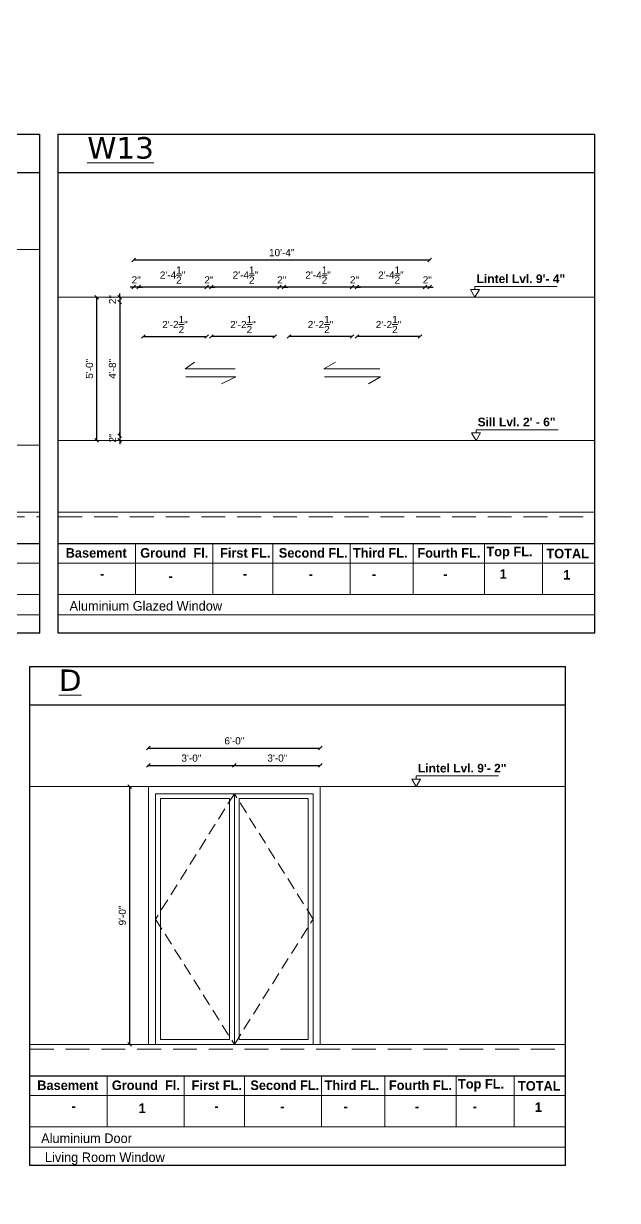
# Model space of a CAD drawing. Header units: inches. Extents: x 10755 to 33653, y -10992 to 10708.
# Drawn here: x 26668.9 to 26917.8, y 6647.1 to 7140.2 of the extents above; entities that cross this region are included whole.
import ezdxf

# ---------------------------------------------------------------- set-up
doc = ezdxf.new("R2010")
doc.units = ezdxf.units.IN
doc.header["$MEASUREMENT"] = 0
doc.linetypes.add('DASHED', pattern=[0.75, 0.5, -0.25])
for name, color, linetype, lineweight in [('dim', 6, 'Continuous', 13), ('Dimention', 4, 'Continuous', 15), ('ELE 2', 3, 'Continuous', 9), ('elevation - 1', 6, 'Continuous', 13), ('hatch3', 43, 'Continuous', 5), ('int dim', 6, 'Continuous', 15), ('PLASTER', 50, 'Continuous', 9), ('Text', 150, 'Continuous', 18), ('wall', 1, 'Continuous', 35)]:
    doc.layers.add(name, color=color, linetype=linetype, lineweight=lineweight)
doc.layers.add('ele 3', color=6, linetype='Continuous')
doc.styles.add('ordinary', font='arial.ttf')
doc.styles.add('SCALE 50', font='GOTHIC.TTF', dxfattribs={"height": 100})
doc.styles.get("Standard").update_dxf_attribs({"font": 'arial.ttf'})
doc.styles.add('Title Text', font='arialbd.ttf')
doc.dimstyles.new('Copy(2) of 96', dxfattribs={"dimtxt": 3, "dimasz": 1.5, "dimexe": 0.5, "dimexo": 0.5, "dimgap": 1.5, "dimtad": 1, "dimdec": 1, "dimzin": 11, "dimdsep": 46, "dimlunit": 4, "dimtxsty": 'ordinary', "dimblk": 'OBLIQUE', "dimcen": 0.09, "dimse1": 1, "dimse2": 1, "dimclrt": 7, "dimazin": 0, "dimtfac": 1, "dimtdec": 1, "dimtix": 1, "dimtmove": 2, "dimatfit": 3, "dimldrblk": 'leader', "dimfxl": 0.5, "dimfxlon": 1, "dimtolj": 1, "dimtzin": 0, "dimarcsym": 0})
doc.dimstyles.new('S8', dxfattribs={"dimscale": 8, "dimtxt": 1, "dimasz": 0.5, "dimexe": 0.5, "dimexo": 0.5, "dimgap": 0.25, "dimtad": 1, "dimzin": 3, "dimdsep": 46, "dimlunit": 4, "dimtxsty": 'Standard', "dimblk": 'ARCHTICK', "dimcen": 0, "dimclrd": 256, "dimclre": 256, "dimclrt": 6, "dimadec": 0, "dimazin": 0, "dimtfac": 0.5, "dimtix": 1, "dimtmove": 1, "dimatfit": 3, "dimfxl": 0.5, "dimfxlon": 1, "dimfrac": 1, "dimtolj": 1, "dimtzin": 0, "dimarcsym": 1})

# ---------------------------------------------------------------- blocks, each defined once
blk = doc.blocks.new('*U1893')
blk.add_line((-3.85, 0), (3.85, 0))
blk.add_lwpolyline([(0, 0), (1.52, 2.64), (-1.52, 2.64)], close=True)
blk.add_lwpolyline([(0, 2.64), (0, 3.74), (28.74, 3.74)])
at = {"style": 'Title Text'}
blk.add_attdef('SILL', (0.57, 4.95), '', height=3, dxfattribs=at)
blk = doc.blocks.new('_Oblique')
at = {"layer": 'wall', "color": 0, "lineweight": -2}
blk.add_line((-0.5, -0.5), (0.5, 0.5), dxfattribs=at)
blk = doc.blocks.new('*D3369')
at = {"layer": 'Defpoints', "color": 0, "transparency": 16777216}
for p in [(26837.11, 7029.83), (26837.11, 7023.57), (26839.11, 7025.57)]:
    blk.add_point(p, dxfattribs=at)
at = {"layer": 'Dimention', "color": 0, "lineweight": -2, "transparency": 16777216}
for p, q in [((26837.11, 7029.83), (26835.61, 7029.83)), ((26839.11, 7029.83), (26837.11, 7029.83)), ((26839.11, 7029.83), (26840.61, 7029.83))]:
    blk.add_line(p, q, dxfattribs=at)
at = {"layer": 'Dimention', "color": 0, "lineweight": -2, "transparency": 16777216, "xscale": 1.5, "yscale": 1.5, "zscale": 1.5}
blk.add_blockref('_Oblique', (26837.11, 7029.83), dxfattribs=at)
at = {"layer": 'Dimention', "color": 0, "lineweight": -2, "transparency": 16777216, "xscale": 1.5, "yscale": 1.5, "zscale": 1.5, "rotation": 180}
blk.add_blockref('_Oblique', (26839.11, 7029.83), dxfattribs=at)
at = {"layer": 'Dimention', "color": 7, "transparency": 16777216, "insert": (26838.11, 7032.84), "char_height": 3, "attachment_point": 5, "style": 'ordinary'}
blk.add_mtext('\\A1;2"', dxfattribs=at)
blk = doc.blocks.new('leader')
blk.add_solid([(-1.34, 0.32), (0, 0), (-1.34, -0.32)])
blk = doc.blocks.new('*D3370')
at = {"layer": 'Defpoints', "color": 0, "transparency": 16777216}
for p in [(26776.11, 7029.83), (26776.11, 7023.57), (26778.11, 7023.57)]:
    blk.add_point(p, dxfattribs=at)
at = {"layer": 'Dimention', "color": 0, "lineweight": -2, "transparency": 16777216}
for p, q in [((26776.11, 7029.83), (26774.61, 7029.83)), ((26778.11, 7029.83), (26776.11, 7029.83)), ((26778.11, 7029.83), (26779.61, 7029.83))]:
    blk.add_line(p, q, dxfattribs=at)
at = {"layer": 'Dimention', "color": 0, "lineweight": -2, "transparency": 16777216, "xscale": 1.5, "yscale": 1.5, "zscale": 1.5}
blk.add_blockref('_Oblique', (26776.11, 7029.83), dxfattribs=at)
at = {"layer": 'Dimention', "color": 0, "lineweight": -2, "transparency": 16777216, "xscale": 1.5, "yscale": 1.5, "zscale": 1.5, "rotation": 180}
blk.add_blockref('_Oblique', (26778.11, 7029.83), dxfattribs=at)
at = {"layer": 'Dimention', "color": 7, "transparency": 16777216, "insert": (26777.11, 7032.84), "char_height": 3, "attachment_point": 5, "style": 'ordinary'}
blk.add_mtext('\\A1;2"', dxfattribs=at)
blk = doc.blocks.new('*D3371')
at = {"layer": 'Defpoints', "color": 0, "transparency": 16777216}
for p in [(26747.61, 7029.83), (26747.61, 7023.57), (26776.11, 7023.57)]:
    blk.add_point(p, dxfattribs=at)
at = {"layer": 'Dimention', "color": 0, "lineweight": -2, "transparency": 16777216}
blk.add_line((26776.11, 7029.83), (26747.61, 7029.83), dxfattribs=at)
at = {"layer": 'Dimention', "color": 0, "lineweight": -2, "transparency": 16777216, "xscale": 1.5, "yscale": 1.5, "zscale": 1.5, "rotation": 180}
blk.add_blockref('_Oblique', (26747.61, 7029.83), dxfattribs=at)
at = {"layer": 'Dimention', "color": 0, "lineweight": -2, "transparency": 16777216, "xscale": 1.5, "yscale": 1.5, "zscale": 1.5}
blk.add_blockref('_Oblique', (26776.11, 7029.83), dxfattribs=at)
at = {"layer": 'Dimention', "color": 7, "transparency": 16777216, "insert": (26761.86, 7034.85), "char_height": 3, "attachment_point": 5, "style": 'ordinary'}
blk.add_mtext('\\A1;2\'-4{\\H1.000000x;\\S1/2;}"', dxfattribs=at)
blk = doc.blocks.new('*D3372')
at = {"layer": 'Defpoints', "color": 0, "transparency": 16777216}
for p in [(26745.61, 7029.83), (26747.61, 7023.57), (26745.61, 7021.57)]:
    blk.add_point(p, dxfattribs=at)
at = {"layer": 'Dimention', "color": 0, "lineweight": -2, "transparency": 16777216}
for p, q in [((26745.61, 7029.83), (26744.11, 7029.83)), ((26747.61, 7029.83), (26745.61, 7029.83)), ((26747.61, 7029.83), (26749.11, 7029.83))]:
    blk.add_line(p, q, dxfattribs=at)
at = {"layer": 'Dimention', "color": 0, "lineweight": -2, "transparency": 16777216, "xscale": 1.5, "yscale": 1.5, "zscale": 1.5}
blk.add_blockref('_Oblique', (26745.61, 7029.83), dxfattribs=at)
at = {"layer": 'Dimention', "color": 0, "lineweight": -2, "transparency": 16777216, "xscale": 1.5, "yscale": 1.5, "zscale": 1.5, "rotation": 180}
blk.add_blockref('_Oblique', (26747.61, 7029.83), dxfattribs=at)
at = {"layer": 'Dimention', "color": 7, "transparency": 16777216, "insert": (26746.61, 7032.84), "char_height": 3, "attachment_point": 5, "style": 'ordinary'}
blk.add_mtext('\\A1;2"', dxfattribs=at)
blk = doc.blocks.new('*D3373')
at = {"layer": 'Defpoints', "color": 0, "transparency": 16777216}
for p in [(26717.11, 7029.83), (26717.11, 7023.57), (26745.61, 7021.57)]:
    blk.add_point(p, dxfattribs=at)
at = {"layer": 'Dimention', "color": 0, "lineweight": -2, "transparency": 16777216}
blk.add_line((26745.61, 7029.83), (26717.11, 7029.83), dxfattribs=at)
at = {"layer": 'Dimention', "color": 0, "lineweight": -2, "transparency": 16777216, "xscale": 1.5, "yscale": 1.5, "zscale": 1.5, "rotation": 180}
blk.add_blockref('_Oblique', (26717.11, 7029.83), dxfattribs=at)
at = {"layer": 'Dimention', "color": 0, "lineweight": -2, "transparency": 16777216, "xscale": 1.5, "yscale": 1.5, "zscale": 1.5}
blk.add_blockref('_Oblique', (26745.61, 7029.83), dxfattribs=at)
at = {"layer": 'Dimention', "color": 7, "transparency": 16777216, "insert": (26731.36, 7034.85), "char_height": 3, "attachment_point": 5, "style": 'ordinary'}
blk.add_mtext('\\A1;2\'-4{\\H1.000000x;\\S1/2;}"', dxfattribs=at)
blk = doc.blocks.new('*D3374')
at = {"layer": 'Defpoints', "color": 0, "transparency": 16777216}
for p in [(26715.11, 7029.83), (26715.11, 7025.57), (26717.11, 7023.57)]:
    blk.add_point(p, dxfattribs=at)
at = {"layer": 'Dimention', "color": 0, "lineweight": -2, "transparency": 16777216}
for p, q in [((26715.11, 7029.83), (26713.61, 7029.83)), ((26717.11, 7029.83), (26715.11, 7029.83)), ((26717.11, 7029.83), (26718.61, 7029.83))]:
    blk.add_line(p, q, dxfattribs=at)
at = {"layer": 'Dimention', "color": 0, "lineweight": -2, "transparency": 16777216, "xscale": 1.5, "yscale": 1.5, "zscale": 1.5}
blk.add_blockref('_Oblique', (26715.11, 7029.83), dxfattribs=at)
at = {"layer": 'Dimention', "color": 0, "lineweight": -2, "transparency": 16777216, "xscale": 1.5, "yscale": 1.5, "zscale": 1.5, "rotation": 180}
blk.add_blockref('_Oblique', (26717.11, 7029.83), dxfattribs=at)
at = {"layer": 'Dimention', "color": 7, "transparency": 16777216, "insert": (26716.11, 7032.84), "char_height": 3, "attachment_point": 5, "style": 'ordinary'}
blk.add_mtext('\\A1;2"', dxfattribs=at)
blk = doc.blocks.new('*D3375')
at = {"layer": 'Defpoints', "color": 0, "transparency": 16777216}
for p in [(26808.61, 7029.83), (26837.11, 7023.57), (26808.61, 7021.57)]:
    blk.add_point(p, dxfattribs=at)
at = {"layer": 'Dimention', "color": 0, "lineweight": -2, "transparency": 16777216}
blk.add_line((26837.11, 7029.83), (26808.61, 7029.83), dxfattribs=at)
at = {"layer": 'Dimention', "color": 0, "lineweight": -2, "transparency": 16777216, "xscale": 1.5, "yscale": 1.5, "zscale": 1.5, "rotation": 180}
blk.add_blockref('_Oblique', (26808.61, 7029.83), dxfattribs=at)
at = {"layer": 'Dimention', "color": 0, "lineweight": -2, "transparency": 16777216, "xscale": 1.5, "yscale": 1.5, "zscale": 1.5}
blk.add_blockref('_Oblique', (26837.11, 7029.83), dxfattribs=at)
at = {"layer": 'Dimention', "color": 7, "transparency": 16777216, "insert": (26822.86, 7034.85), "char_height": 3, "attachment_point": 5, "style": 'ordinary'}
blk.add_mtext('\\A1;2\'-4{\\H1.000000x;\\S1/2;}"', dxfattribs=at)
blk = doc.blocks.new('*D3376')
at = {"layer": 'Defpoints', "color": 0, "transparency": 16777216}
for p in [(26806.61, 7029.83), (26806.61, 7021.57), (26808.61, 7021.57)]:
    blk.add_point(p, dxfattribs=at)
at = {"layer": 'Dimention', "color": 0, "lineweight": -2, "transparency": 16777216}
for p, q in [((26806.61, 7029.83), (26805.11, 7029.83)), ((26808.61, 7029.83), (26806.61, 7029.83)), ((26808.61, 7029.83), (26810.11, 7029.83))]:
    blk.add_line(p, q, dxfattribs=at)
at = {"layer": 'Dimention', "color": 0, "lineweight": -2, "transparency": 16777216, "xscale": 1.5, "yscale": 1.5, "zscale": 1.5}
blk.add_blockref('_Oblique', (26806.61, 7029.83), dxfattribs=at)
at = {"layer": 'Dimention', "color": 0, "lineweight": -2, "transparency": 16777216, "xscale": 1.5, "yscale": 1.5, "zscale": 1.5, "rotation": 180}
blk.add_blockref('_Oblique', (26808.61, 7029.83), dxfattribs=at)
at = {"layer": 'Dimention', "color": 7, "transparency": 16777216, "insert": (26807.61, 7032.84), "char_height": 3, "attachment_point": 5, "style": 'ordinary'}
blk.add_mtext('\\A1;2"', dxfattribs=at)
blk = doc.blocks.new('*D3377')
at = {"layer": 'Defpoints', "color": 0, "transparency": 16777216}
for p in [(26778.11, 7029.83), (26778.11, 7023.57), (26806.61, 7021.57)]:
    blk.add_point(p, dxfattribs=at)
at = {"layer": 'Dimention', "color": 0, "lineweight": -2, "transparency": 16777216}
blk.add_line((26806.61, 7029.83), (26778.11, 7029.83), dxfattribs=at)
at = {"layer": 'Dimention', "color": 0, "lineweight": -2, "transparency": 16777216, "xscale": 1.5, "yscale": 1.5, "zscale": 1.5, "rotation": 180}
blk.add_blockref('_Oblique', (26778.11, 7029.83), dxfattribs=at)
at = {"layer": 'Dimention', "color": 0, "lineweight": -2, "transparency": 16777216, "xscale": 1.5, "yscale": 1.5, "zscale": 1.5}
blk.add_blockref('_Oblique', (26806.61, 7029.83), dxfattribs=at)
at = {"layer": 'Dimention', "color": 7, "transparency": 16777216, "insert": (26792.36, 7034.85), "char_height": 3, "attachment_point": 5, "style": 'ordinary'}
blk.add_mtext('\\A1;2\'-4{\\H1.000000x;\\S1/2;}"', dxfattribs=at)
blk = doc.blocks.new('*D3378')
at = {"layer": 'Defpoints', "color": 0, "transparency": 16777216}
for p in [(26808.61, 7013.45), (26835.11, 7013.45), (26808.61, 7009.13)]:
    blk.add_point(p, dxfattribs=at)
at = {"layer": 'Dimention', "color": 0, "lineweight": -2, "transparency": 16777216}
blk.add_line((26835.11, 7009.13), (26808.61, 7009.13), dxfattribs=at)
at = {"layer": 'Dimention', "color": 0, "lineweight": -2, "transparency": 16777216, "xscale": 1.5, "yscale": 1.5, "zscale": 1.5, "rotation": 180}
blk.add_blockref('_Oblique', (26808.61, 7009.13), dxfattribs=at)
at = {"layer": 'Dimention', "color": 0, "lineweight": -2, "transparency": 16777216, "xscale": 1.5, "yscale": 1.5, "zscale": 1.5}
blk.add_blockref('_Oblique', (26835.11, 7009.13), dxfattribs=at)
at = {"layer": 'Dimention', "color": 7, "transparency": 16777216, "insert": (26821.86, 7014.14), "char_height": 3, "attachment_point": 5, "style": 'ordinary'}
blk.add_mtext('\\A1;2\'-2{\\H1.000000x;\\S1/2;}"', dxfattribs=at)
blk = doc.blocks.new('*D3379')
at = {"layer": 'Defpoints', "color": 0, "transparency": 16777216}
for p in [(26780.11, 7014.44), (26806.61, 7014.44), (26780.11, 7009.13)]:
    blk.add_point(p, dxfattribs=at)
at = {"layer": 'Dimention', "color": 0, "lineweight": -2, "transparency": 16777216}
blk.add_line((26806.61, 7009.13), (26780.11, 7009.13), dxfattribs=at)
at = {"layer": 'Dimention', "color": 0, "lineweight": -2, "transparency": 16777216, "xscale": 1.5, "yscale": 1.5, "zscale": 1.5, "rotation": 180}
blk.add_blockref('_Oblique', (26780.11, 7009.13), dxfattribs=at)
at = {"layer": 'Dimention', "color": 0, "lineweight": -2, "transparency": 16777216, "xscale": 1.5, "yscale": 1.5, "zscale": 1.5}
blk.add_blockref('_Oblique', (26806.61, 7009.13), dxfattribs=at)
at = {"layer": 'Dimention', "color": 7, "transparency": 16777216, "insert": (26793.36, 7014.14), "char_height": 3, "attachment_point": 5, "style": 'ordinary'}
blk.add_mtext('\\A1;2\'-2{\\H1.000000x;\\S1/2;}"', dxfattribs=at)
blk = doc.blocks.new('*D3380')
at = {"layer": 'Defpoints', "color": 0, "transparency": 16777216}
for p in [(26747.61, 7021.57), (26774.11, 7021.57), (26747.61, 7009.13)]:
    blk.add_point(p, dxfattribs=at)
at = {"layer": 'Dimention', "color": 0, "lineweight": -2, "transparency": 16777216}
blk.add_line((26774.11, 7009.13), (26747.61, 7009.13), dxfattribs=at)
at = {"layer": 'Dimention', "color": 0, "lineweight": -2, "transparency": 16777216, "xscale": 1.5, "yscale": 1.5, "zscale": 1.5, "rotation": 180}
blk.add_blockref('_Oblique', (26747.61, 7009.13), dxfattribs=at)
at = {"layer": 'Dimention', "color": 0, "lineweight": -2, "transparency": 16777216, "xscale": 1.5, "yscale": 1.5, "zscale": 1.5}
blk.add_blockref('_Oblique', (26774.11, 7009.13), dxfattribs=at)
at = {"layer": 'Dimention', "color": 7, "transparency": 16777216, "insert": (26760.86, 7014.14), "char_height": 3, "attachment_point": 5, "style": 'ordinary'}
blk.add_mtext('\\A1;2\'-2{\\H1.000000x;\\S1/2;}"', dxfattribs=at)
blk = doc.blocks.new('*D3381')
at = {"layer": 'Defpoints', "color": 0, "transparency": 16777216}
for p in [(26719.11, 7021.57), (26745.61, 7021.57), (26745.61, 7009.13)]:
    blk.add_point(p, dxfattribs=at)
at = {"layer": 'Dimention', "color": 0, "lineweight": -2, "transparency": 16777216}
blk.add_line((26719.11, 7009.13), (26745.61, 7009.13), dxfattribs=at)
at = {"layer": 'Dimention', "color": 0, "lineweight": -2, "transparency": 16777216, "xscale": 1.5, "yscale": 1.5, "zscale": 1.5, "rotation": 180}
blk.add_blockref('_Oblique', (26719.11, 7009.13), dxfattribs=at)
at = {"layer": 'Dimention', "color": 0, "lineweight": -2, "transparency": 16777216, "xscale": 1.5, "yscale": 1.5, "zscale": 1.5}
blk.add_blockref('_Oblique', (26745.61, 7009.13), dxfattribs=at)
at = {"layer": 'Dimention', "color": 7, "transparency": 16777216, "insert": (26732.36, 7014.14), "char_height": 3, "attachment_point": 5, "style": 'ordinary'}
blk.add_mtext('\\A1;2\'-2{\\H1.000000x;\\S1/2;}"', dxfattribs=at)
blk = doc.blocks.new('*D3382')
at = {"layer": 'Defpoints', "color": 0, "transparency": 16777216}
for p in [(26709.22, 7023.57), (26715.11, 7025.57), (26717.11, 7023.57)]:
    blk.add_point(p, dxfattribs=at)
at = {"layer": 'Dimention', "color": 0, "lineweight": -2, "transparency": 16777216}
for p, q in [((26709.22, 7025.57), (26709.22, 7027.07)), ((26709.22, 7025.57), (26709.22, 7023.57)), ((26709.22, 7023.57), (26709.22, 7022.07))]:
    blk.add_line(p, q, dxfattribs=at)
at = {"layer": 'Dimention', "color": 0, "lineweight": -2, "transparency": 16777216, "xscale": 1.5, "yscale": 1.5, "zscale": 1.5}
for p, rotation in [((26709.22, 7025.57), 270), ((26709.22, 7023.57), 90)]:
    blk.add_blockref('_Oblique', p, dxfattribs=dict(at, rotation=rotation))
at = {"layer": 'Dimention', "color": 7, "transparency": 16777216, "insert": (26706.21, 7024.57), "char_height": 3, "attachment_point": 5, "rotation": 90, "style": 'ordinary'}
blk.add_mtext('\\A1;2"', dxfattribs=at)
blk = doc.blocks.new('*D3383')
at = {"layer": 'Defpoints', "color": 0, "transparency": 16777216}
for p in [(26717.11, 7023.57), (26709.22, 6967.57), (26717.11, 6967.57)]:
    blk.add_point(p, dxfattribs=at)
at = {"layer": 'Dimention', "color": 0, "lineweight": -2, "transparency": 16777216}
blk.add_line((26709.22, 7023.57), (26709.22, 6967.57), dxfattribs=at)
at = {"layer": 'Dimention', "color": 0, "lineweight": -2, "transparency": 16777216, "xscale": 1.5, "yscale": 1.5, "zscale": 1.5}
for p, rotation in [((26709.22, 7023.57), 90), ((26709.22, 6967.57), 270)]:
    blk.add_blockref('_Oblique', p, dxfattribs=dict(at, rotation=rotation))
at = {"layer": 'Dimention', "color": 7, "transparency": 16777216, "insert": (26706.19, 6995.57), "char_height": 3, "attachment_point": 5, "rotation": 90, "style": 'ordinary'}
blk.add_mtext('\\A1;4\'-8"', dxfattribs=at)
blk = doc.blocks.new('*D3384')
at = {"layer": 'Defpoints', "color": 0, "transparency": 16777216}
for p in [(26709.22, 6965.57), (26715.11, 6965.57), (26717.11, 6967.57)]:
    blk.add_point(p, dxfattribs=at)
at = {"layer": 'Dimention', "color": 0, "lineweight": -2, "transparency": 16777216}
for p, q in [((26709.22, 6967.57), (26709.22, 6969.07)), ((26709.22, 6967.57), (26709.22, 6965.57)), ((26709.22, 6965.57), (26709.22, 6964.07))]:
    blk.add_line(p, q, dxfattribs=at)
at = {"layer": 'Dimention', "color": 0, "lineweight": -2, "transparency": 16777216, "xscale": 1.5, "yscale": 1.5, "zscale": 1.5}
for p, rotation in [((26709.22, 6967.57), 270), ((26709.22, 6965.57), 90)]:
    blk.add_blockref('_Oblique', p, dxfattribs=dict(at, rotation=rotation))
at = {"layer": 'Dimention', "color": 7, "transparency": 16777216, "insert": (26706.21, 6966.57), "char_height": 3, "attachment_point": 5, "rotation": 90, "style": 'ordinary'}
blk.add_mtext('\\A1;2"', dxfattribs=at)
blk = doc.blocks.new('*D3385')
at = {"layer": 'Defpoints', "color": 0, "transparency": 16777216}
for p in [(26699.57, 7025.57), (26715.11, 7025.57), (26715.11, 6965.57)]:
    blk.add_point(p, dxfattribs=at)
at = {"layer": 'Dimention', "color": 0, "lineweight": -2, "transparency": 16777216}
blk.add_line((26699.57, 6965.57), (26699.57, 7025.57), dxfattribs=at)
at = {"layer": 'Dimention', "color": 0, "lineweight": -2, "transparency": 16777216, "xscale": 1.5, "yscale": 1.5, "zscale": 1.5}
for p, rotation in [((26699.57, 7025.57), 90), ((26699.57, 6965.57), 270)]:
    blk.add_blockref('_Oblique', p, dxfattribs=dict(at, rotation=rotation))
at = {"layer": 'Dimention', "color": 7, "transparency": 16777216, "insert": (26696.54, 6995.57), "char_height": 3, "attachment_point": 5, "rotation": 90, "style": 'ordinary'}
blk.add_mtext('\\A1;5\'-0"', dxfattribs=at)
blk = doc.blocks.new('*D3386')
at = {"layer": 'Defpoints', "color": 0, "transparency": 16777216}
for p in [(26839.11, 7055.74), (26839.11, 7041.21), (26715.11, 7025.57)]:
    blk.add_point(p, dxfattribs=at)
at = {"layer": 'Dimention', "color": 0, "lineweight": -2, "transparency": 16777216}
blk.add_line((26715.11, 7041.21), (26839.11, 7041.21), dxfattribs=at)
at = {"layer": 'Dimention', "color": 0, "lineweight": -2, "transparency": 16777216, "xscale": 1.5, "yscale": 1.5, "zscale": 1.5, "rotation": 180}
blk.add_blockref('_Oblique', (26715.11, 7041.21), dxfattribs=at)
at = {"layer": 'Dimention', "color": 0, "lineweight": -2, "transparency": 16777216, "xscale": 1.5, "yscale": 1.5, "zscale": 1.5}
blk.add_blockref('_Oblique', (26839.11, 7041.21), dxfattribs=at)
at = {"layer": 'Dimention', "color": 7, "transparency": 16777216, "insert": (26777.11, 7044.24), "char_height": 3, "attachment_point": 5, "style": 'ordinary'}
blk.add_mtext('\\A1;10\'-4"', dxfattribs=at)
blk = doc.blocks.new('d')
at = {"layer": 'elevation - 1'}
for points in [[(29341.55, 1798.52), (29269.55, 1798.52), (29269.55, 1690.52), (29341.55, 1690.52)], [(29338.55, 1795.52), (29272.55, 1795.52), (29272.55, 1690.52), (29338.55, 1690.52)], [(29305.55, 1795.52), (29272.55, 1795.52), (29272.55, 1690.52), (29305.55, 1690.52)], [(29305.55, 1795.52), (29338.55, 1795.52), (29338.55, 1690.52), (29305.55, 1690.52)], [(29303.55, 1793.52), (29274.55, 1793.52), (29274.55, 1692.52), (29303.55, 1692.52)], [(29307.55, 1793.52), (29336.55, 1793.52), (29336.55, 1692.52), (29307.55, 1692.52)]]:
    blk.add_lwpolyline(points, close=True, dxfattribs=at)
blk = doc.blocks.new('*D3423')
at = {"layer": 'Defpoints', "color": 0, "transparency": 16777216}
for p in [(26757.26, 6829.42), (26721.25, 6820.51), (26757.26, 6817.51)]:
    blk.add_point(p, dxfattribs=at)
at = {"layer": 'Dimention', "color": 0, "lineweight": -2, "transparency": 16777216}
blk.add_line((26721.25, 6829.42), (26757.26, 6829.42), dxfattribs=at)
at = {"layer": 'Dimention', "color": 0, "lineweight": -2, "transparency": 16777216, "xscale": 1.5, "yscale": 1.5, "zscale": 1.5, "rotation": 180}
blk.add_blockref('_Oblique', (26721.25, 6829.42), dxfattribs=at)
at = {"layer": 'Dimention', "color": 0, "lineweight": -2, "transparency": 16777216, "xscale": 1.5, "yscale": 1.5, "zscale": 1.5}
blk.add_blockref('_Oblique', (26757.26, 6829.42), dxfattribs=at)
at = {"layer": 'Dimention', "color": 7, "transparency": 16777216, "insert": (26739.25, 6832.45), "char_height": 3, "attachment_point": 5, "style": 'ordinary'}
blk.add_mtext('\\A1;3\'-0"', dxfattribs=at)
blk = doc.blocks.new('*D3424')
at = {"layer": 'Defpoints', "color": 0, "transparency": 16777216}
for p in [(26793.26, 6829.42), (26793.26, 6820.51), (26757.26, 6817.51)]:
    blk.add_point(p, dxfattribs=at)
at = {"layer": 'Dimention', "color": 0, "lineweight": -2, "transparency": 16777216}
blk.add_line((26757.26, 6829.42), (26793.26, 6829.42), dxfattribs=at)
at = {"layer": 'Dimention', "color": 0, "lineweight": -2, "transparency": 16777216, "xscale": 1.5, "yscale": 1.5, "zscale": 1.5, "rotation": 180}
blk.add_blockref('_Oblique', (26757.26, 6829.42), dxfattribs=at)
at = {"layer": 'Dimention', "color": 0, "lineweight": -2, "transparency": 16777216, "xscale": 1.5, "yscale": 1.5, "zscale": 1.5}
blk.add_blockref('_Oblique', (26793.26, 6829.42), dxfattribs=at)
at = {"layer": 'Dimention', "color": 7, "transparency": 16777216, "insert": (26775.26, 6832.45), "char_height": 3, "attachment_point": 5, "style": 'ordinary'}
blk.add_mtext('\\A1;3\'-0"', dxfattribs=at)
blk = doc.blocks.new('*D3422')
at = {"layer": 'Defpoints', "color": 0, "transparency": 16777216}
for p in [(26793.26, 6836.66), (26721.25, 6820.51), (26793.26, 6820.51)]:
    blk.add_point(p, dxfattribs=at)
at = {"layer": 'Dimention', "color": 0, "lineweight": -2, "transparency": 16777216}
blk.add_line((26721.25, 6836.66), (26793.26, 6836.66), dxfattribs=at)
at = {"layer": 'Dimention', "color": 0, "lineweight": -2, "transparency": 16777216, "xscale": 1.5, "yscale": 1.5, "zscale": 1.5, "rotation": 180}
blk.add_blockref('_Oblique', (26721.25, 6836.66), dxfattribs=at)
at = {"layer": 'Dimention', "color": 0, "lineweight": -2, "transparency": 16777216, "xscale": 1.5, "yscale": 1.5, "zscale": 1.5}
blk.add_blockref('_Oblique', (26793.26, 6836.66), dxfattribs=at)
at = {"layer": 'Dimention', "color": 7, "transparency": 16777216, "insert": (26757.26, 6839.69), "char_height": 3, "attachment_point": 5, "style": 'ordinary'}
blk.add_mtext('\\A1;6\'-0"', dxfattribs=at)
blk = doc.blocks.new('*D3425')
at = {"layer": 'Defpoints', "color": 0, "transparency": 16777216}
for p in [(26721.25, 6820.51), (26713.37, 6712.52), (26724.25, 6712.52)]:
    blk.add_point(p, dxfattribs=at)
at = {"layer": 'Dimention', "color": 0, "lineweight": -2, "transparency": 16777216}
blk.add_line((26713.37, 6820.51), (26713.37, 6712.52), dxfattribs=at)
at = {"layer": 'Dimention', "color": 0, "lineweight": -2, "transparency": 16777216, "xscale": 1.5, "yscale": 1.5, "zscale": 1.5}
for p, rotation in [((26713.37, 6820.51), 90), ((26713.37, 6712.52), 270)]:
    blk.add_blockref('_Oblique', p, dxfattribs=dict(at, rotation=rotation))
at = {"layer": 'Dimention', "color": 7, "transparency": 16777216, "insert": (26710.34, 6766.52), "char_height": 3, "attachment_point": 5, "rotation": 90, "style": 'ordinary'}
blk.add_mtext('\\A1;9\'-0"', dxfattribs=at)
blk = doc.blocks.new('_ArchTick')
at = {"color": 0, "const_width": 0.15}
blk.add_lwpolyline([(-0.5, -0.5), (0.5, 0.5)], dxfattribs=at)
blk = doc.blocks.new('*D3627')
at = {"layer": 'Defpoints', "color": 0, "transparency": 16777216}
for p in [(31969.25, 7241.82), (11281.95, 6632.82), (31991.14, 6632.82)]:
    blk.add_point(p, dxfattribs=at)
at = {"layer": 'dim', "lineweight": -2, "transparency": 16777216}
for p, q in [((31987.14, 7241.82), (31995.14, 7241.82)), ((31991.14, 7241.82), (31991.14, 6632.82)), ((31987.14, 6632.82), (31995.14, 6632.82))]:
    blk.add_line(p, q, dxfattribs=at)
at = {"layer": 'dim', "lineweight": -2, "transparency": 16777216, "xscale": 4, "yscale": 4, "zscale": 4}
for p, rotation in [((31991.14, 7241.82), 90), ((31991.14, 6632.82), 270)]:
    blk.add_blockref('_ArchTick', p, dxfattribs=dict(at, rotation=rotation))
at = {"layer": 'dim', "color": 6, "transparency": 16777216, "insert": (31985.05, 6937.32), "char_height": 8, "attachment_point": 5, "rotation": 90}
blk.add_mtext('\\A1;50\'-9"', dxfattribs=at)

msp = doc.modelspace()

# ---------------------------------------------------------------- linework, layer by layer
at = {"layer": 'ELE 2', "ltscale": 12}
for p, q in [((26715.833, 6901.044), (26715.833, 6922.339)), ((26748.191, 6901.044), (26748.191, 6922.339)), ((26773.373, 6901.044), (26773.373, 6922.339)), ((26805.731, 6901.044), (26805.731, 6922.339)), ((26832.226, 6901.044), (26832.226, 6922.339)), ((26862.107, 6901.044), (26862.107, 6922.339)), ((26886.373, 6901.044), (26886.373, 6922.339)), ((26908.261, 6901.044), (26908.261, 6922.339)), ((26675.718, 6914.082), (26389.31, 6914.082)), ((26908.261, 6914.082), (26683.474, 6914.082)), ((26675.718, 6901.044), (26389.31, 6901.044)), ((26908.261, 6901.044), (26683.474, 6901.044)), ((26675.718, 6892.504), (26389.31, 6892.504)), ((26908.261, 6892.504), (26683.474, 6892.504)), ((26703.92, 6677.997), (26703.92, 6699.292)), ((26736.278, 6677.997), (26736.278, 6699.292)), ((26761.46, 6677.997), (26761.46, 6699.292)), ((26793.818, 6677.997), (26793.818, 6699.292)), ((26820.313, 6677.997), (26820.313, 6699.292)), ((26850.194, 6677.997), (26850.194, 6699.292)), ((26874.459, 6677.997), (26874.459, 6699.292)), ((26896.031, 6691.035), (26671.561, 6691.035)), ((26896.031, 6677.997), (26671.561, 6677.997)), ((26896.031, 6669.457), (26671.561, 6669.457))]:
    msp.add_line(p, q, dxfattribs=at)
at = {"layer": 'ele 3', "ltscale": 12}
for p, q in [((26389.31, 7093.825), (26675.718, 7093.825)), ((26675.718, 6884.846), (26675.718, 7093.825)), ((26683.474, 7093.825), (26908.261, 7093.825)), ((26683.474, 6884.846), (26683.474, 7093.825)), ((26908.261, 6884.846), (26908.261, 7093.825)), ((26389.31, 7077.8), (26675.718, 7077.8)), ((26683.474, 7077.8), (26908.261, 7077.8)), ((26389.31, 6922.339), (26675.718, 6922.339)), ((26683.474, 6922.339), (26908.261, 6922.339)), ((26675.718, 6884.846), (26389.31, 6884.846)), ((26908.261, 6884.846), (26683.474, 6884.846)), ((26671.561, 6870.778), (26896.031, 6870.778)), ((26671.561, 6661.799), (26671.561, 6870.778)), ((26896.031, 6661.799), (26896.031, 6870.778)), ((26671.561, 6854.752), (26896.031, 6854.752)), ((26671.561, 6699.292), (26896.031, 6699.292)), ((26896.031, 6661.799), (26671.561, 6661.799))]:
    msp.add_line(p, q, dxfattribs=at)
at = {"layer": 'hatch3', "linetype": 'DASHED', "lineweight": 0, "ltscale": 20}
for p, q in [((26389.31, 6933.567), (26675.718, 6933.567)), ((26683.474, 6933.567), (26908.261, 6933.567)), ((26671.561, 6710.52), (26896.031, 6710.52))]:
    msp.add_line(p, q, dxfattribs=at)
at = {"layer": 'hatch3', "linetype": 'DASHED', "lineweight": 0, "ltscale": 10}
for p, q in [((26757.255, 6817.514), (26724.254, 6765.017)), ((26790.256, 6765.017), (26757.255, 6817.514)), ((26724.254, 6765.017), (26757.255, 6712.52)), ((26757.255, 6712.52), (26790.256, 6765.017))]:
    msp.add_line(p, q, dxfattribs=at)
at = {"layer": 'PLASTER', "ltscale": 50}
for p, q in [((26389.31, 7045.567), (26675.718, 7045.567)), ((26683.474, 7025.567), (26908.261, 7025.567)), ((26389.31, 6963.567), (26675.718, 6963.567)), ((26683.474, 6965.567), (26908.261, 6965.567)), ((26389.31, 6935.567), (26675.718, 6935.567)), ((26683.474, 6935.567), (26908.261, 6935.567)), ((26671.561, 6820.514), (26896.031, 6820.514)), ((26671.561, 6712.52), (26896.031, 6712.52))]:
    msp.add_line(p, q, dxfattribs=at)
at = {"layer": 'Text'}
for points in [[(26757.564, 6995.567), (26736.599, 6995.567), (26740.549, 6998.425)], [(26818.215, 6995.567), (26794.749, 6995.567), (26799.7, 6998.425)], [(26736.877, 6992.204), (26757.843, 6992.204), (26751.892, 6989.346)], [(26795.028, 6992.204), (26818.493, 6992.204), (26813.543, 6989.346)]]:
    msp.add_lwpolyline(points, dxfattribs=at)

# ---------------------------------------------------------------- block references
at = {"layer": 'Dimention', "color": 2}
msp.add_blockref('d', (-2548.292, 5021.998), dxfattribs=at)
at = {"layer": 'int dim', "xscale": 1.199999999953434, "yscale": 1.199999999953434, "zscale": 1.199999999953434}
for p, values in [((26858.109, 7025.567), {'SILL': 'Lintel Lvl. 9\'- 4"'}), ((26858.533, 6965.567), {'SILL': 'Sill Lvl. 2\' - 6"'}), ((26833.507, 6820.514), {'SILL': 'Lintel Lvl. 9\'- 2"'})]:
    msp.add_blockref('*U1893', p, dxfattribs=at).add_auto_attribs(values)

# ---------------------------------------------------------------- texts
at = {"layer": 'Text', "char_height": 9, "width": 62.34375, "attachment_point": 1}
for s, insert in [('{\\fVerdana|b0|i0|c0|p34;\\LW13}', (26695.624, 7092.656)), ('{\\fVerdana|b0|i0|c0|p34;\\LD}', (26683.711, 6869.608))]:
    msp.add_mtext(s, dxfattribs=dict(at, insert=insert))
at = {"layer": 'Text', "ltscale": 100, "char_height": 4, "style": 'SCALE 50'}
for s, insert, width, attachment_point in [('{\\fCentury Gothic|b1|i0|c0|p34;Basement}', (26699.36, 6918.415), 40.38197, 5), ('{\\fCentury Gothic|b1|i0|c0|p34;Ground  Fl.}', (26732.086, 6918.415), 40.38197, 5), ('{\\fCentury Gothic|b1|i0|c0|p34;First FL.}', (26761.818, 6918.415), 40.38197, 5), ('{\\fCentury Gothic|b1|i0|c0|p34;Second FL.}', (26790.291, 6918.415), 40.38197, 5), ('{\\fCentury Gothic|b1|i0|c0|p34;Third FL.}', (26818.408, 6918.415), 40.38197, 5), ('{\\fCentury Gothic|b1|i0|c0|p34;Fourth FL.}', (26847.168, 6918.415), 40.38197, 5), ('{\\fCentury Gothic|b1|i0|c0|p34;Top FL.}', (26872.554, 6918.415), 40.38197, 5), ('{\\fCentury Gothic|b1|i0|c0|p34;TOTAL}', (26896.945, 6918.131), 40.38197, 5), ('{\\fCentury Gothic|b1|i0|c0|p34;-}', (26701.877, 6909.797), 40.38197, 5), ('{\\fCentury Gothic|b1|i0|c0|p34;-}', (26730.54, 6908.831), 40.38197, 5), ('{\\fCentury Gothic|b1|i0|c0|p34;-}', (26761.681, 6909.797), 40.38197, 5), ('{\\fCentury Gothic|b1|i0|c0|p34;-}', (26789.303, 6909.581), 40.38197, 5), ('{\\fCentury Gothic|b1|i0|c0|p34;-}', (26815.798, 6909.581), 40.38197, 5), ('{\\fCentury Gothic|b1|i0|c0|p34;-}', (26845.679, 6909.581), 40.38197, 5), ('{\\fCentury Gothic|b1|i0|c0|p34;1}', (26869.944, 6909.581), 40.38197, 5), ('{\\fCentury Gothic|b1|i0|c0|p34;1}', (26896.584, 6909.269), 40.38197, 5), ('Aluminium Glazed Window', (26688.198, 6896.212), 82.89521, 4), ('{\\fCentury Gothic|b1|i0|c0|p34;Basement}', (26687.446, 6695.367), 40.38197, 5), ('{\\fCentury Gothic|b1|i0|c0|p34;Ground  Fl.}', (26720.172, 6695.367), 40.38197, 5), ('{\\fCentury Gothic|b1|i0|c0|p34;First FL.}', (26749.905, 6695.367), 40.38197, 5), ('{\\fCentury Gothic|b1|i0|c0|p34;Second FL.}', (26778.377, 6695.367), 40.38197, 5), ('{\\fCentury Gothic|b1|i0|c0|p34;Third FL.}', (26806.495, 6695.367), 40.38197, 5), ('{\\fCentury Gothic|b1|i0|c0|p34;Fourth FL.}', (26835.254, 6695.367), 40.38197, 5), ('{\\fCentury Gothic|b1|i0|c0|p34;Top FL.}', (26860.641, 6695.367), 40.38197, 5), ('{\\fCentury Gothic|b1|i0|c0|p34;TOTAL}', (26885.031, 6695.084), 40.38197, 5), ('{\\fCentury Gothic|b1|i0|c0|p34;1}', (26718.626, 6685.784), 40.38197, 5), ('{\\fCentury Gothic|b1|i0|c0|p34;1}', (26884.671, 6686.222), 40.38197, 5), ('{\\fCentury Gothic|b1|i0|c0|p34;-}', (26689.964, 6686.75), 40.38197, 5), ('{\\fCentury Gothic|b1|i0|c0|p34;-}', (26749.768, 6686.75), 40.38197, 5), ('{\\fCentury Gothic|b1|i0|c0|p34;-}', (26777.39, 6686.534), 40.38197, 5), ('{\\fCentury Gothic|b1|i0|c0|p34;-}', (26803.885, 6686.534), 40.38197, 5), ('{\\fCentury Gothic|b1|i0|c0|p34;-}', (26833.766, 6686.534), 40.38197, 5), ('{\\fCentury Gothic|b1|i0|c0|p34;-}', (26858.031, 6686.534), 40.38197, 5), ('Aluminium Door', (26676.285, 6673.164), 82.89521, 4), ('Living Room Window', (26677.866, 6664.624), 82.89521, 4)]:
    msp.add_mtext(s, dxfattribs=dict(at, insert=insert, width=width, attachment_point=attachment_point))

# ---------------------------------------------------------------- dimensions: what is measured, and where the dimension line sits
at = {"layer": 'dim'}
dim = msp.add_linear_dim(base=(31991.136, 6632.82), p1=(31969.254, 7241.819), p2=(11281.953, 6632.82), angle=90, dimstyle='S8', dxfattribs=at)
dim.commit()
dim.dimension.update_dxf_attribs({"geometry": '*D3627', "text_midpoint": (31985.051, 6937.319)})
at = {"layer": 'Dimention'}
for base, p1, p2, picture, middle in [((26839.112, 7041.21), (26715.112, 7025.567), (26839.112, 7055.743), '*D3386', (26777.112, 7044.242)), ((26717.112, 7029.834), (26745.612, 7021.567), (26717.112, 7023.567), '*D3373', (26731.362, 7034.847)), ((26747.612, 7029.834), (26776.112, 7023.567), (26747.612, 7023.567), '*D3371', (26761.862, 7034.847)), ((26778.112, 7029.834), (26806.612, 7021.567), (26778.112, 7023.567), '*D3377', (26792.362, 7034.847)), ((26808.612, 7029.834), (26837.112, 7023.567), (26808.612, 7021.567), '*D3375', (26822.862, 7034.847)), ((26715.112, 7029.834), (26717.112, 7023.567), (26715.112, 7025.567), '*D3374', (26716.112, 7032.841)), ((26745.612, 7029.834), (26747.612, 7023.567), (26745.612, 7021.567), '*D3372', (26746.612, 7032.841)), ((26776.112, 7029.834), (26778.112, 7023.567), (26776.112, 7023.567), '*D3370', (26777.112, 7032.841)), ((26806.612, 7029.834), (26808.612, 7021.567), (26806.612, 7021.567), '*D3376', (26807.612, 7032.841)), ((26837.112, 7029.834), (26839.112, 7025.567), (26837.112, 7023.567), '*D3369', (26838.112, 7032.841)), ((26745.612, 7009.131), (26719.112, 7021.567), (26745.612, 7021.567), '*D3381', (26732.362, 7014.143)), ((26747.612, 7009.131), (26774.112, 7021.567), (26747.612, 7021.567), '*D3380', (26760.862, 7014.143)), ((26780.112, 7009.131), (26806.612, 7014.444), (26780.112, 7014.444), '*D3379', (26793.362, 7014.143)), ((26808.612, 7009.131), (26835.112, 7013.448), (26808.612, 7013.448), '*D3378', (26821.862, 7014.143)), ((26793.256, 6836.657), (26721.254, 6820.514), (26793.256, 6820.514), '*D3422', (26757.255, 6839.688)), ((26757.255, 6829.418), (26721.254, 6820.514), (26757.255, 6817.514), '*D3423', (26739.255, 6832.451)), ((26793.256, 6829.418), (26757.255, 6817.514), (26793.256, 6820.514), '*D3424', (26775.256, 6832.451))]:
    dim = msp.add_linear_dim(base=base, p1=p1, p2=p2, dimstyle='Copy(2) of 96', dxfattribs=at)
    dim.commit()
    dim.dimension.update_dxf_attribs({"geometry": picture, "text_midpoint": middle})
for base, p1, p2, picture, middle in [((26709.22, 7023.567), (26715.112, 7025.567), (26717.112, 7023.567), '*D3382', (26706.214, 7024.567)), ((26699.572, 7025.567), (26715.112, 6965.567), (26715.112, 7025.567), '*D3385', (26696.54, 6995.567)), ((26709.22, 6967.567), (26717.112, 7023.567), (26717.112, 6967.567), '*D3383', (26706.188, 6995.567)), ((26709.22, 6965.567), (26717.112, 6967.567), (26715.112, 6965.567), '*D3384', (26706.214, 6966.567)), ((26713.373, 6712.52), (26721.254, 6820.514), (26724.254, 6712.52), '*D3425', (26710.341, 6766.517))]:
    dim = msp.add_linear_dim(base=base, p1=p1, p2=p2, angle=90, dimstyle='Copy(2) of 96', dxfattribs=at)
    dim.commit()
    dim.dimension.update_dxf_attribs({"geometry": picture, "text_midpoint": middle})

doc.saveas('drawing.dxf')
